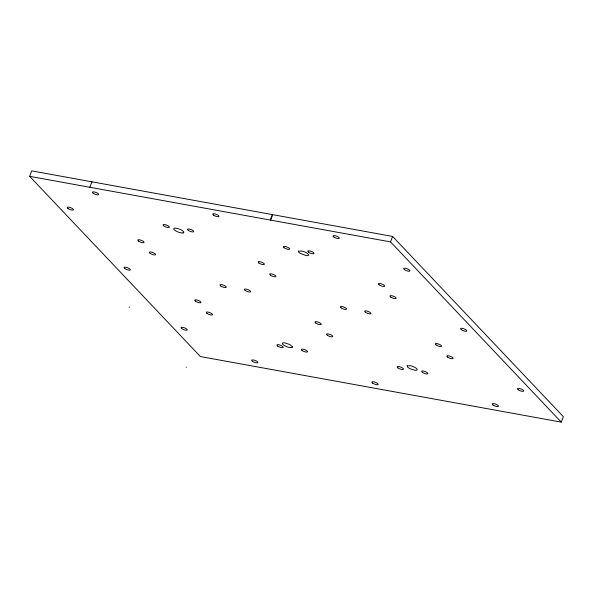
<?xml version="1.0" encoding="UTF-8"?>
<svg xmlns="http://www.w3.org/2000/svg" width="593" height="593" viewBox="0 0 593 593"><rect width="100%" height="100%" fill="white"/><g stroke="black" fill="none" stroke-linecap="round" stroke-linejoin="round"><path stroke-width="0.89" d="M29.65 176.343L31.725 170.88L392.61 236.437L563.35 416.657L561.274 422.12L200.39 356.563L29.65 176.343L390.535 241.9L561.274 422.12M91.982 181.821L89.802 187.173M272.55 214.629L270.475 220.085L272.432 214.607M390.535 241.9L392.61 236.437M186.365 367.208L186.061 367.156M129.089 307.122L129.519 307.196M407.139 365.888L407.954 367.452L409.956 368.705L415.011 370.291A5.389 1.609 20.8 0 0 416.634 368.653A5.389 1.609 20.8 0 0 410.415 365.703L407.139 365.888M298.538 251.136L298.627 252.055L300.014 253.278L306.158 255.583A5.389 1.609 20.8 0 0 308.093 254.078A5.389 1.609 20.8 0 0 302 251.069L298.538 251.136M292.519 346.949L291.889 347.594L288.858 347.379A5.389 1.609 20.8 0 1 282.802 344.348A5.389 1.609 20.8 0 1 284.825 342.887L289.895 344.585L292.519 346.949M182.97 232.96L180.969 232.856A5.389 1.609 20.8 0 1 174.216 229.736A5.389 1.609 20.8 0 1 176.632 228.275L179.212 229.002A5.389 1.609 20.8 0 1 182.97 232.96M245.131 290.392L244.687 290.007A3.328 0.993 20.8 0 1 246.184 289.11A3.328 0.993 20.8 0 1 250.357 291.037L250.609 291.385A3.328 0.993 20.8 0 1 248.86 291.941A3.328 0.993 20.8 0 1 245.131 290.392M220.715 285.959L220.277 285.574A3.328 0.993 20.8 0 1 221.767 284.67A3.328 0.993 20.8 0 1 225.94 286.604L226.192 286.953A3.328 0.993 20.8 0 1 224.451 287.501A3.328 0.993 20.8 0 1 220.715 285.959M124.834 268.54L124.397 268.155A3.328 0.993 20.8 0 1 125.886 267.258A3.328 0.993 20.8 0 1 130.06 269.185L130.312 269.533A3.328 0.993 20.8 0 1 128.57 270.082A3.328 0.993 20.8 0 1 124.834 268.54M341.012 307.811A3.328 0.993 20.8 0 0 346.356 309.301A3.328 0.993 20.8 0 0 342.843 306.707A3.328 0.993 20.8 0 0 341.012 307.811M270.393 275.159A3.328 0.993 20.8 0 0 275.73 276.657A3.328 0.993 20.8 0 0 272.217 274.055A3.328 0.993 20.8 0 0 270.393 275.159M315.75 323.044A3.328 0.993 20.8 0 0 321.095 324.534A3.328 0.993 20.8 0 0 317.581 321.94A3.328 0.993 20.8 0 0 315.75 323.044M277.628 346.03A3.328 0.993 20.8 0 0 282.972 347.528A3.328 0.993 20.8 0 0 279.459 344.926A3.328 0.993 20.8 0 0 277.628 346.03M207.009 313.378A3.328 0.993 20.8 0 0 212.353 314.876A3.328 0.993 20.8 0 0 208.84 312.281A3.328 0.993 20.8 0 0 207.009 313.378M252.373 361.263A3.328 0.993 20.8 0 0 257.71 362.76A3.328 0.993 20.8 0 0 254.197 360.159A3.328 0.993 20.8 0 0 252.373 361.263M181.747 328.611A3.328 0.993 20.8 0 0 187.091 330.108A3.328 0.993 20.8 0 0 183.578 327.514A3.328 0.993 20.8 0 0 181.747 328.611M150.096 253.307A3.328 0.993 20.8 0 0 155.44 254.805A3.328 0.993 20.8 0 0 151.927 252.203A3.328 0.993 20.8 0 0 150.096 253.307M195.46 301.192A3.328 0.993 20.8 0 0 200.797 302.682A3.328 0.993 20.8 0 0 197.284 300.088A3.328 0.993 20.8 0 0 195.46 301.192M397.925 367.882A3.328 0.993 20.8 0 0 403.27 369.38A3.328 0.993 20.8 0 0 399.756 366.778A3.328 0.993 20.8 0 0 397.925 367.882M327.306 335.238A3.328 0.993 20.8 0 0 332.643 336.728A3.328 0.993 20.8 0 0 329.13 334.133A3.328 0.993 20.8 0 0 327.306 335.238M302.045 350.463A3.328 0.993 20.8 0 0 307.389 351.96A3.328 0.993 20.8 0 0 303.875 349.366A3.328 0.993 20.8 0 0 302.045 350.463M372.663 383.115A3.328 0.993 20.8 0 0 378.008 384.612A3.328 0.993 20.8 0 0 374.494 382.011A3.328 0.993 20.8 0 0 372.663 383.115M447.604 357.09A3.328 0.993 20.8 0 0 452.941 358.58A3.328 0.993 20.8 0 0 449.427 355.985A3.328 0.993 20.8 0 0 447.604 357.09M422.342 372.322A3.328 0.993 20.8 0 0 427.679 373.812A3.328 0.993 20.8 0 0 424.173 371.218A3.328 0.993 20.8 0 0 422.342 372.322M492.961 404.967A3.328 0.993 20.8 0 0 498.305 406.464A3.328 0.993 20.8 0 0 494.792 403.863A3.328 0.993 20.8 0 0 492.961 404.967M518.223 389.734A3.328 0.993 20.8 0 0 523.56 391.232A3.328 0.993 20.8 0 0 520.046 388.637A3.328 0.993 20.8 0 0 518.223 389.734M461.31 329.664A3.328 0.993 20.8 0 0 466.647 331.153A3.328 0.993 20.8 0 0 463.133 328.559A3.328 0.993 20.8 0 0 461.31 329.664M390.691 297.011A3.328 0.993 20.8 0 0 396.028 298.509A3.328 0.993 20.8 0 0 392.514 295.907A3.328 0.993 20.8 0 0 390.691 297.011M365.429 312.244A3.328 0.993 20.8 0 0 370.766 313.741A3.328 0.993 20.8 0 0 367.26 311.14A3.328 0.993 20.8 0 0 365.429 312.244M436.048 344.896A3.328 0.993 20.8 0 0 441.392 346.386A3.328 0.993 20.8 0 0 437.879 343.792A3.328 0.993 20.8 0 0 436.048 344.896M404.396 269.585A3.328 0.993 20.8 0 0 409.733 271.083A3.328 0.993 20.8 0 0 406.22 268.481A3.328 0.993 20.8 0 0 404.396 269.585M333.777 236.941A3.328 0.993 20.8 0 0 339.114 238.43A3.328 0.993 20.8 0 0 335.601 235.836A3.328 0.993 20.8 0 0 333.777 236.941M308.516 252.173A3.328 0.993 20.8 0 0 313.853 253.663A3.328 0.993 20.8 0 0 310.347 251.069A3.328 0.993 20.8 0 0 308.516 252.173M379.135 284.818A3.328 0.993 20.8 0 0 384.479 286.315A3.328 0.993 20.8 0 0 380.965 283.713A3.328 0.993 20.8 0 0 379.135 284.818M284.099 247.733A3.328 0.993 20.8 0 0 289.443 249.23A3.328 0.993 20.8 0 0 285.93 246.629A3.328 0.993 20.8 0 0 284.099 247.733M213.48 215.089A3.328 0.993 20.8 0 0 218.817 216.578A3.328 0.993 20.8 0 0 215.311 213.984A3.328 0.993 20.8 0 0 213.48 215.089M188.218 230.314A3.328 0.993 20.8 0 0 193.563 231.811A3.328 0.993 20.8 0 0 190.049 229.217A3.328 0.993 20.8 0 0 188.218 230.314M258.837 262.966A3.328 0.993 20.8 0 0 264.181 264.463A3.328 0.993 20.8 0 0 260.668 261.861A3.328 0.993 20.8 0 0 258.837 262.966M163.801 225.881A3.328 0.993 20.8 0 0 169.146 227.378A3.328 0.993 20.8 0 0 165.632 224.777A3.328 0.993 20.8 0 0 163.801 225.881M93.183 193.229A3.328 0.993 20.8 0 0 98.527 194.726A3.328 0.993 20.8 0 0 95.013 192.132A3.328 0.993 20.8 0 0 93.183 193.229M67.928 208.462A3.328 0.993 20.8 0 0 73.265 209.959A3.328 0.993 20.8 0 0 69.752 207.365A3.328 0.993 20.8 0 0 67.928 208.462M138.547 241.114A3.328 0.993 20.8 0 0 143.884 242.611A3.328 0.993 20.8 0 0 140.371 240.009A3.328 0.993 20.8 0 0 138.547 241.114"/></g></svg>
